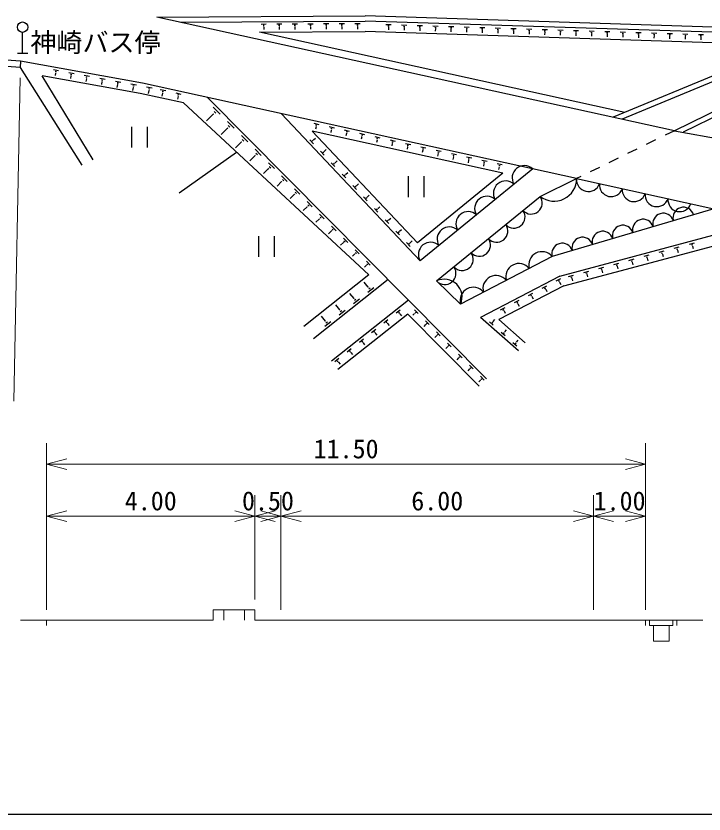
# Model space of a CAD drawing. Units: millimetres, scale not verified, with parts at other scales. Extents: x 40000 to 680000, y 20000 to 380000.
# Drawn here: x 471927 to 537971, y 205000 to 281653 of the extents above; entities that cross this region are included whole.
import ezdxf
from ezdxf.enums import TextEntityAlignment as Align

# ---------------------------------------------------------------- set-up
doc = ezdxf.new("R2010")
doc.units = ezdxf.units.MM
doc.header["$LTSCALE"] = 1000
for name, color, linetype, lineweight in [('M-BGD', 7, 'Continuous', 25), ('M-STR-HTXT', 7, 'Continuous', 13), ('M-TTL-BAND', 7, 'Continuous', 25)]:
    doc.layers.add(name, color=color, linetype=linetype, lineweight=lineweight)
doc.styles.add('ＭＳ ゴシック', font='')
doc.styles.get('ＭＳ ゴシック').set_extended_font_data('MS Gothic')

msp = doc.modelspace()

# ---------------------------------------------------------------- linework, layer by layer
at = {"layer": 'M-BGD'}
for p, q in [((485454, 281544), (505460, 281653)), ((535124, 270628), (485454, 281544)), ((545443, 280371), (505460, 281653)), ((487674, 281056), (505453, 281153)), ((495952, 280851), (495452, 280848)), ((495765, 280725), (495640, 280724)), ((495719, 280600), (495688, 280599)), ((495703, 280600), (495705, 280350)), ((497452, 280859), (496952, 280856)), ((497265, 280733), (497140, 280732)), ((497219, 280608), (497188, 280608)), ((497203, 280608), (497205, 280358)), ((498952, 280867), (498452, 280865)), ((498765, 280741), (498640, 280741)), ((498719, 280616), (498688, 280616)), ((498703, 280616), (498705, 280366)), ((500452, 280875), (499952, 280873)), ((500265, 280749), (500140, 280749)), ((500219, 280624), (500188, 280624)), ((500203, 280624), (500205, 280374)), ((501952, 280884), (501452, 280881)), ((501765, 280758), (501640, 280757)), ((501719, 280632), (501687, 280632)), ((501703, 280632), (501704, 280382)), ((503452, 280892), (502952, 280889)), ((503265, 280766), (503140, 280765)), ((503219, 280640), (503187, 280640)), ((503203, 280640), (503204, 280390)), ((504952, 280900), (504452, 280897)), ((504765, 280774), (504640, 280773)), ((504719, 280649), (504687, 280648)), ((504703, 280649), (504704, 280399)), ((545452, 279870), (505453, 281153)), ((507444, 280839), (507944, 280823)), ((507628, 280708), (507753, 280704)), ((507671, 280581), (507702, 280580)), ((507686, 280581), (507678, 280331)), ((508944, 280791), (509443, 280775)), ((509127, 280660), (509252, 280656)), ((510443, 280743), (510943, 280727)), ((510626, 280612), (510751, 280608)), ((511942, 280694), (512442, 280678)), ((512126, 280564), (512250, 280560)), ((513441, 280646), (513941, 280630)), ((514941, 280598), (515440, 280582)), ((516440, 280550), (516940, 280534)), ((472559, 278078), (472559, 280078)), ((495297, 280097), (505440, 280153)), ((530375, 272389), (495297, 280097)), ((545998, 278852), (505440, 280153)), ((509170, 280533), (509201, 280532)), ((509186, 280533), (509178, 280283)), ((510669, 280485), (510700, 280484)), ((510685, 280485), (510677, 280235)), ((512168, 280437), (512200, 280436)), ((512184, 280437), (512176, 280187)), ((513625, 280515), (513750, 280511)), ((513668, 280389), (513699, 280388)), ((513683, 280389), (513675, 280139)), ((515124, 280467), (515249, 280463)), ((515167, 280341), (515198, 280340)), ((515182, 280340), (515174, 280091)), ((516623, 280419), (516748, 280415)), ((516666, 280293), (516697, 280292)), ((516682, 280292), (516674, 280043)), ((517939, 280502), (518439, 280486)), ((518122, 280371), (518247, 280367)), ((518165, 280245), (518197, 280244)), ((518181, 280244), (518173, 279994)), ((519438, 280454), (519938, 280438)), ((519622, 280323), (519747, 280319)), ((519665, 280197), (519696, 280196)), ((519680, 280196), (519672, 279946)), ((520938, 280406), (521437, 280390)), ((521121, 280275), (521246, 280271)), ((521164, 280149), (521195, 280148)), ((521179, 280148), (521171, 279898)), ((522437, 280358), (522936, 280342)), ((522620, 280227), (522745, 280223)), ((522663, 280101), (522694, 280100)), ((522679, 280100), (522671, 279850)), ((523936, 280310), (524436, 280294)), ((524119, 280179), (524244, 280175)), ((524162, 280053), (524193, 280052)), ((524178, 280052), (524170, 279802)), ((525435, 280262), (525935, 280246)), ((525619, 280131), (525744, 280127)), ((525661, 280005), (525693, 280004)), ((525677, 280004), (525669, 279754)), ((526934, 280214), (527434, 280198)), ((527118, 280083), (527243, 280079)), ((527161, 279956), (527192, 279955)), ((527176, 279956), (527168, 279706)), ((528434, 280166), (528933, 280150)), ((528617, 280035), (528742, 280031)), ((528660, 279908), (528691, 279907)), ((528676, 279908), (528667, 279658)), ((549060, 280119), (529243, 271921)), ((529933, 280118), (530433, 280102)), ((550629, 280227), (530098, 271733)), ((530116, 279987), (530241, 279983)), ((530159, 279860), (530190, 279859)), ((530175, 279860), (530167, 279610)), ((531432, 280070), (531932, 280054)), ((531616, 279939), (531740, 279935)), ((531658, 279812), (531690, 279811)), ((531674, 279812), (531666, 279562)), ((532931, 280022), (533431, 280006)), ((533115, 279891), (533240, 279887)), ((534431, 279974), (534930, 279958)), ((534614, 279843), (534739, 279839)), ((535930, 279925), (536430, 279909)), ((536113, 279795), (536238, 279791)), ((537429, 279877), (537929, 279861)), ((533158, 279764), (533189, 279763)), ((533173, 279764), (533165, 279514)), ((534657, 279716), (534688, 279715)), ((534672, 279716), (534664, 279466)), ((536156, 279668), (536187, 279667)), ((536172, 279668), (536164, 279418)), ((537612, 279746), (537737, 279742)), ((537655, 279620), (537687, 279619)), ((537671, 279620), (537663, 279370)), ((551419, 278606), (535124, 270628)), ((472369, 277299), (463380, 277975)), ((472059, 278078), (473059, 278078)), ((551685, 278179), (535953, 270477)), ((472324, 276700), (463278, 277381)), ((472369, 277299), (472324, 276700)), ((484059, 275195), (472369, 277299)), ((472324, 276700), (478247, 267334)), ((476019, 276374), (475526, 276464)), ((475727, 276172), (475682, 275926)), ((475811, 276284), (475688, 276307)), ((475742, 276169), (475712, 276175)), ((477501, 276101), (477002, 276193)), ((477291, 276011), (477166, 276034)), ((483863, 274214), (474435, 275911)), ((479341, 267835), (474435, 275911)), ((477205, 275897), (477158, 275642)), ((477221, 275895), (477190, 275900)), ((478988, 275828), (478483, 275921)), ((478689, 275622), (478641, 275358)), ((478776, 275736), (478650, 275759)), ((478705, 275619), (478674, 275624)), ((480482, 275553), (479971, 275647)), ((480180, 275345), (480129, 275072)), ((480267, 275461), (480139, 275484)), ((480196, 275342), (480164, 275347)), ((481982, 275277), (481465, 275372)), ((481764, 275184), (481635, 275208)), ((525742, 266035), (484059, 275195)), ((481676, 275066), (481624, 274785)), ((481692, 275063), (481659, 275069)), ((483487, 275001), (482964, 275097)), ((483178, 274787), (483124, 274496)), ((483267, 274906), (483136, 274930)), ((483194, 274784), (483161, 274790)), ((484999, 274723), (484470, 274820)), ((484686, 274507), (484631, 274207)), ((484776, 274627), (484644, 274651)), ((484702, 274504), (484669, 274510)), ((486301, 274447), (485782, 274561)), ((488000, 273305), (483863, 274214)), ((485984, 274244), (485919, 273946)), ((486078, 274359), (485948, 274388)), ((486001, 274240), (485968, 274247)), ((487790, 274119), (487290, 274229)), ((487485, 273924), (487426, 273656)), ((487575, 274036), (487450, 274063)), ((487501, 273921), (487470, 273928)), ((517104, 246813), (490304, 273823)), ((505811, 256774), (488000, 273305)), ((490861, 272907), (491532, 272230)), ((490858, 272233), (490213, 271593)), ((490837, 272254), (490879, 272212)), ((490943, 272485), (491111, 272316)), ((510724, 258137), (497419, 272259)), ((492229, 271528), (492872, 270880)), ((483015, 271011), (483015, 269011)), ((484515, 271011), (484515, 269011)), ((492227, 270882), (491623, 270283)), ((492207, 270902), (492247, 270862)), ((492308, 271124), (492469, 270962)), ((510469, 259866), (500368, 270587)), ((518669, 266566), (500368, 270587)), ((501024, 271211), (500536, 271318)), ((500726, 271020), (500673, 270776)), ((500814, 271129), (500692, 271156)), ((500742, 271017), (500711, 271024)), ((502489, 270889), (502001, 270996)), ((502191, 270699), (502138, 270454)), ((502279, 270807), (502157, 270834)), ((502207, 270695), (502176, 270702)), ((503954, 270567), (503466, 270674)), ((535124, 270628), (534226, 270189)), ((535124, 270628), (551054, 267727)), ((493570, 270176), (494185, 269556)), ((500481, 269747), (500676, 269930)), ((503656, 270377), (503603, 270132)), ((503744, 270485), (503622, 270512)), ((503672, 270373), (503641, 270380)), ((505419, 270245), (504931, 270352)), ((505122, 270055), (505068, 269810)), ((505209, 270163), (505087, 270190)), ((505137, 270051), (505106, 270058)), ((506884, 269923), (506396, 270030)), ((506674, 269841), (506552, 269868)), ((493567, 269559), (493005, 269001)), ((493548, 269578), (493587, 269539)), ((493646, 269790), (493799, 269635)), ((500470, 269385), (500120, 269757)), ((500432, 269612), (500344, 269705)), ((500492, 269735), (500470, 269758)), ((506587, 269733), (506533, 269488)), ((506602, 269729), (506571, 269736)), ((508349, 269601), (507861, 269709)), ((508052, 269411), (507998, 269167)), ((508139, 269519), (508017, 269546)), ((508067, 269407), (508036, 269414)), ((509814, 269279), (509326, 269387)), ((509517, 269089), (509463, 268845)), ((509605, 269197), (509482, 269224)), ((509532, 269085), (509501, 269092)), ((511280, 268957), (510791, 269065)), ((533328, 269749), (532430, 269309)), ((487591, 264674), (493092, 268579)), ((494883, 268853), (495471, 268260)), ((494956, 268484), (495103, 268335)), ((501506, 268286), (501156, 268657)), ((501467, 268513), (501380, 268605)), ((501527, 268635), (501506, 268658)), ((501517, 268647), (501710, 268829)), ((510982, 268767), (510928, 268523)), ((511070, 268875), (510947, 268902)), ((510997, 268763), (510966, 268770)), ((512745, 268635), (512256, 268743)), ((512447, 268445), (512393, 268201)), ((512535, 268554), (512413, 268580)), ((512462, 268441), (512431, 268448)), ((514210, 268313), (513721, 268421)), ((531532, 268869), (530634, 268430)), ((494881, 268262), (494359, 267744)), ((494862, 268281), (494899, 268244)), ((496170, 267556), (496731, 266990)), ((502541, 267188), (502192, 267558)), ((502562, 267536), (502540, 267559)), ((502551, 267547), (502743, 267728)), ((513912, 268123), (513858, 267879)), ((514000, 268232), (513878, 268258)), ((513927, 268120), (513897, 268126)), ((515675, 267991), (515186, 268099)), ((515377, 267801), (515323, 267557)), ((515465, 267910), (515343, 267936)), ((515392, 267798), (515362, 267804)), ((517140, 267669), (516651, 267777)), ((516930, 267588), (516808, 267614)), ((529735, 267990), (528837, 267550)), ((496167, 266993), (495685, 266514)), ((496150, 267010), (496185, 266975)), ((496239, 267204), (496379, 267062)), ((502502, 267414), (502415, 267506)), ((521524, 266962), (510724, 258137)), ((516842, 267479), (516788, 267235)), ((516857, 267476), (516827, 267482)), ((518605, 267348), (518116, 267455)), ((518307, 267157), (518253, 266913)), ((518395, 267266), (518273, 267293)), ((518322, 267154), (518292, 267160)), ((527939, 267111), (527041, 266671)), ((497430, 266286), (497966, 265746)), ((503575, 266090), (503226, 266460)), ((503536, 266316), (503449, 266408)), ((503596, 266437), (503574, 266461)), ((503585, 266449), (503776, 266628)), ((509566, 266250), (509566, 264250)), ((518669, 266566), (510469, 259866)), ((511066, 266250), (511066, 264250)), ((522247, 264324), (525742, 266035)), ((526143, 266231), (525742, 266035)), ((525742, 266035), (538903, 263143)), ((497428, 265748), (496984, 265308)), ((497411, 265765), (497444, 265732)), ((497496, 265950), (497630, 265815)), ((504608, 264994), (504260, 265362)), ((504570, 265219), (504483, 265311)), ((504629, 265340), (504607, 265363)), ((504618, 265352), (504808, 265530)), ((498662, 264530), (498256, 264127)), ((498646, 264546), (498678, 264514)), ((498664, 265042), (499175, 264528)), ((498727, 264722), (498855, 264593)), ((499874, 263823), (500359, 263334)), ((505640, 263898), (505294, 264266)), ((505602, 264122), (505515, 264214)), ((505661, 264244), (505640, 264266)), ((505651, 264255), (505838, 264432)), ((512306, 256201), (522247, 264324)), ((499872, 263336), (499503, 262970)), ((499857, 263351), (499887, 263321)), ((499934, 263518), (500055, 263396)), ((506671, 262803), (506326, 263170)), ((506633, 263027), (506547, 263119)), ((506693, 263148), (506671, 263171)), ((506682, 263159), (506868, 263335)), ((538903, 263143), (523391, 258535)), ((501057, 262166), (500724, 261836)), ((501042, 262181), (501071, 262152)), ((501059, 262629), (501520, 262165)), ((501115, 262340), (501231, 262223)), ((507713, 262065), (507898, 262239)), ((502219, 261459), (502656, 261019)), ((507702, 261709), (507357, 262075)), ((507664, 261933), (507578, 262024)), ((507723, 262053), (507702, 262076)), ((524143, 256672), (544507, 262108)), ((502217, 261021), (501921, 260726)), ((502204, 261034), (502231, 261007)), ((502273, 261185), (502382, 261075)), ((508732, 260616), (508388, 260981)), ((508694, 260839), (508608, 260930)), ((508753, 260959), (508731, 260982)), ((508742, 260971), (508926, 261144)), ((524507, 255734), (544533, 261080)), ((495203, 260505), (495203, 258505)), ((496703, 260505), (496703, 258505)), ((503354, 259898), (503093, 259638)), ((503342, 259911), (503367, 259885)), ((503356, 260314), (503770, 259897)), ((503407, 260054), (503510, 259950)), ((509761, 259524), (509418, 259888)), ((509782, 259867), (509760, 259889)), ((509771, 259878), (509954, 260050)), ((536564, 259729), (537047, 259858)), ((504470, 259191), (504861, 258797)), ((509723, 259747), (509637, 259838)), ((535114, 259342), (535598, 259471)), ((535328, 259269), (535449, 259302)), ((535405, 259161), (535436, 259169)), ((535420, 259165), (535485, 258923)), ((536777, 259656), (536898, 259688)), ((536855, 259548), (536885, 259556)), ((536870, 259552), (536934, 259310)), ((504468, 258799), (504241, 258573)), ((504456, 258811), (504481, 258786)), ((504518, 258946), (504616, 258847)), ((523391, 258535), (514605, 253970)), ((532216, 258568), (532699, 258697)), ((532429, 258496), (532550, 258528)), ((532507, 258387), (532537, 258395)), ((532522, 258391), (532586, 258149)), ((533665, 258955), (534148, 259084)), ((533879, 258883), (533999, 258915)), ((533956, 258774), (533986, 258782)), ((533971, 258778), (534036, 258536)), ((505559, 257722), (505365, 257529)), ((505548, 257733), (505571, 257710)), ((505561, 258091), (505929, 257720)), ((505606, 257860), (505698, 257767)), ((529317, 257794), (529801, 257923)), ((529531, 257722), (529652, 257754)), ((529608, 257613), (529639, 257621)), ((529623, 257617), (529688, 257376)), ((530767, 258181), (531250, 258310)), ((530980, 258109), (531101, 258141)), ((531058, 258000), (531088, 258008)), ((531073, 258004), (531137, 257763)), ((526419, 257021), (526902, 257150)), ((526632, 256948), (526753, 256980)), ((526710, 256840), (526740, 256848)), ((526725, 256844), (526789, 256602)), ((527868, 257408), (528351, 257536)), ((528082, 257335), (528202, 257367)), ((528159, 257226), (528189, 257234)), ((528174, 257230), (528239, 256989)), ((505811, 256774), (499562, 251812)), ((507662, 256329), (500495, 250637)), ((505745, 255605), (505357, 256094)), ((514605, 253970), (512306, 256201)), ((524143, 256672), (516512, 252707)), ((523771, 256197), (524214, 256427)), ((523995, 256172), (524105, 256230)), ((524094, 256083), (524121, 256097)), ((524108, 256090), (524223, 255868)), ((524970, 256634), (525453, 256763)), ((525183, 256561), (525304, 256594)), ((525261, 256453), (525291, 256461)), ((525276, 256457), (525340, 256215)), ((506272, 255544), (505685, 255078)), ((505764, 255619), (505727, 255590)), ((505935, 255516), (505789, 255400)), ((524507, 255734), (518267, 252492)), ((522439, 255505), (522883, 255736)), ((522663, 255481), (522774, 255538)), ((522763, 255391), (522790, 255406)), ((522777, 255398), (522892, 255177)), ((504375, 254517), (503986, 255006)), ((504393, 254531), (504357, 254502)), ((521108, 254813), (521552, 255044)), ((521332, 254789), (521443, 254847)), ((521432, 254700), (521459, 254714)), ((521445, 254707), (521561, 254485)), ((509611, 254365), (502205, 248484)), ((503004, 253428), (502616, 253918)), ((504902, 254456), (504314, 253990)), ((504565, 254428), (504418, 254311)), ((519777, 254122), (520221, 254352)), ((520001, 254097), (520112, 254155)), ((520101, 254008), (520128, 254023)), ((520114, 254015), (520230, 253793)), ((509532, 253025), (502827, 247700)), ((503531, 253368), (502944, 252901)), ((503023, 253443), (502986, 253414)), ((503194, 253340), (503048, 253223)), ((508804, 253405), (508413, 253094)), ((508735, 253190), (508637, 253113)), ((508776, 253063), (508752, 253044)), ((508764, 253054), (508919, 252858)), ((516394, 246108), (509532, 253025)), ((510185, 253076), (510008, 252900)), ((510174, 253087), (510196, 253065)), ((510187, 253430), (510539, 253075)), ((510230, 253208), (510318, 253120)), ((518446, 253430), (518890, 253661)), ((518670, 253406), (518781, 253464)), ((518769, 253317), (518797, 253331)), ((518783, 253324), (518899, 253102)), ((501634, 252340), (501245, 252829)), ((502161, 252280), (501574, 251813)), ((501652, 252355), (501616, 252325)), ((501824, 252251), (501677, 252135)), ((507630, 252472), (507238, 252161)), ((507560, 252258), (507463, 252180)), ((511243, 252365), (511595, 252010)), ((520148, 249499), (516512, 252707)), ((517371, 252283), (517746, 251952)), ((517594, 252253), (517688, 252170)), ((517712, 252315), (517735, 252295)), ((517723, 252305), (517889, 252492)), ((520810, 250249), (518267, 252492)), ((506455, 251539), (506063, 251228)), ((507601, 252131), (507577, 252111)), ((507589, 252121), (507745, 251925)), ((511242, 252011), (511064, 251835)), ((511231, 252022), (511253, 252000)), ((511286, 252144), (511374, 252055)), ((518848, 251313), (519014, 251500)), ((506386, 251325), (506288, 251247)), ((506427, 251198), (506402, 251178)), ((506415, 251188), (506570, 250992)), ((512298, 250946), (512121, 250770)), ((512287, 250957), (512309, 250935)), ((512300, 251300), (512652, 250945)), ((512343, 251079), (512431, 250990)), ((518495, 251291), (518870, 250960)), ((518719, 251260), (518812, 251178)), ((518837, 251323), (518860, 251302)), ((505280, 250606), (504889, 250296)), ((505211, 250392), (505113, 250314)), ((505252, 250265), (505228, 250246)), ((505240, 250255), (505395, 250059)), ((513344, 249893), (513366, 249870)), ((513356, 250235), (513708, 249880)), ((513399, 250014), (513487, 249925)), ((519620, 250298), (519995, 249968)), ((519844, 250268), (519937, 250185)), ((519961, 250331), (519985, 250310)), ((519973, 250320), (520139, 250508)), ((504105, 249674), (503714, 249363)), ((504036, 249459), (503939, 249381)), ((504077, 249332), (504053, 249313)), ((504065, 249322), (504221, 249127)), ((513355, 249882), (513177, 249705)), ((514413, 249170), (514765, 248815)), ((502931, 248741), (502539, 248430)), ((502862, 248526), (502764, 248449)), ((502903, 248399), (502878, 248380)), ((502891, 248390), (503046, 248194)), ((514411, 248817), (514234, 248641)), ((514400, 248828), (514422, 248806)), ((514456, 248949), (514544, 248860)), ((515468, 247752), (515290, 247576)), ((515457, 247763), (515479, 247741)), ((515469, 248106), (515821, 247751)), ((515512, 247884), (515600, 247796)), ((516526, 247041), (516878, 246686)), ((516524, 246687), (516347, 246511)), ((516513, 246698), (516535, 246676)), ((516569, 246820), (516657, 246731))]:
    msp.add_line(p, q, dxfattribs=at)
msp.add_circle((472559, 280578), 500, dxfattribs=at)
for centre, radius, start, end in [((520727, 266101), 1174, 47.1997, 211.30503), ((523579, 266029), 2163, 232.00737, 0.16201), ((526865, 265914), 1130, 173.85235, 341.35912), ((518927, 264630), 1174, 47.1997, 211.30503), ((529059, 265432), 1130, 173.85235, 341.35912), ((531252, 264950), 1130, 173.85235, 341.35912), ((533446, 264468), 1130, 173.85235, 341.35912), ((517127, 263159), 1174, 47.1997, 211.30503), ((521374, 263701), 1072, 222.98484, 35.51989), ((535639, 263986), 1130, 173.85235, 341.35912), ((519717, 262347), 1072, 222.98484, 35.51989), ((535998, 262268), 1011, 17.18863, 195.90018), ((515327, 261688), 1174, 47.1997, 211.30503), ((534059, 261692), 1011, 17.18863, 195.90018), ((513527, 260218), 1174, 47.1997, 211.30503), ((518061, 260993), 1072, 222.98484, 35.51989), ((530181, 260540), 1011, 17.18863, 195.90018), ((532120, 261116), 1011, 17.18863, 195.90018), ((528242, 259964), 1011, 17.18863, 195.90018), ((511727, 258747), 1174, 47.1997, 211.30503), ((516404, 259640), 1072, 222.98484, 35.51989), ((526303, 259388), 1011, 17.18863, 195.90018), ((524364, 258812), 1011, 17.18863, 195.90018), ((514747, 258286), 1072, 222.98484, 35.51989), ((522402, 257753), 1260, 38.31967, 196.5869), ((513090, 256932), 1072, 222.98484, 35.51989), ((520206, 256612), 1260, 38.31967, 196.5869), ((513037, 254654), 1711, 336.45947, 115.27663), ((518009, 255471), 1260, 38.31967, 196.5869), ((515813, 254330), 1260, 38.31967, 196.5869)]:
    msp.add_arc(centre, radius, start, end, dxfattribs=at)
at = {"layer": 'M-STR-HTXT'}
for p, q in [((472337, 275700), (471730, 244655)), ((474865, 224614), (474865, 240614)), ((532365, 224614), (532365, 240614)), ((476797, 239132), (474865, 238614)), ((474865, 238614), (532365, 238614)), ((474865, 238614), (476797, 238096)), ((532365, 238614), (530433, 239132)), ((530433, 238096), (532365, 238614)), ((494865, 225614), (494865, 235614)), ((497365, 224614), (497365, 235614)), ((527365, 224614), (527365, 235614)), ((476797, 234132), (474865, 233614)), ((494865, 233614), (492933, 234132)), ((496797, 234132), (494865, 233614)), ((497365, 233614), (495433, 234132)), ((499297, 234132), (497365, 233614)), ((527365, 233614), (525433, 234132)), ((529297, 234132), (527365, 233614)), ((532365, 233614), (530433, 234132)), ((474865, 233614), (494865, 233614)), ((474865, 233614), (476797, 233096)), ((492933, 233096), (494865, 233614)), ((494865, 233614), (497365, 233614)), ((494865, 233614), (496797, 233096)), ((495433, 233096), (497365, 233614)), ((497365, 233614), (527365, 233614)), ((497365, 233614), (499297, 233096)), ((525433, 233096), (527365, 233614)), ((527365, 233614), (532365, 233614)), ((527365, 233614), (529297, 233096)), ((530433, 233096), (532365, 233614)), ((490865, 223614), (490865, 224614)), ((490865, 224614), (494865, 224614)), ((491865, 223614), (491865, 224614)), ((493865, 223614), (493865, 224614)), ((494865, 223614), (494865, 224614)), ((474865, 223614), (472365, 223614)), ((474865, 223614), (490865, 223614)), ((474865, 223614), (474865, 223114)), ((494865, 223614), (497365, 223614)), ((497365, 223614), (527365, 223614)), ((527365, 223614), (532365, 223614)), ((532365, 223614), (535365, 223614)), ((532365, 223614), (532365, 223114)), ((532740, 223614), (532740, 223114)), ((532740, 223114), (534990, 223114)), ((533115, 223114), (533115, 221614)), ((534615, 223114), (534615, 221614)), ((534990, 223614), (534990, 223114)), ((535365, 223614), (535365, 223114)), ((535365, 223614), (537865, 223614)), ((533115, 221614), (534615, 221614))]:
    msp.add_line(p, q, dxfattribs=at)
at = {"layer": 'M-TTL-BAND'}
msp.add_line((40000, 205000), (579000, 205000), dxfattribs=at)

# ---------------------------------------------------------------- texts
at = {"layer": 'M-BGD', "style": 'ＭＳ ゴシック'}
msp.add_text('神崎バス停', height=1833, dxfattribs=at).set_placement((473311, 279112), align=Align.MIDDLE_LEFT)
at = {"layer": 'M-STR-HTXT', "style": 'ＭＳ ゴシック'}
for s, p in [('11.50', (503615, 238614)), ('4.00', (484865, 233614)), ('0.50', (496115, 233614)), ('6.00', (512365, 233614)), ('1.00', (529865, 233614))]:
    msp.add_text(s, height=1833, dxfattribs=at).set_placement(p, align=Align.BOTTOM_CENTER)

doc.saveas('drawing.dxf')
